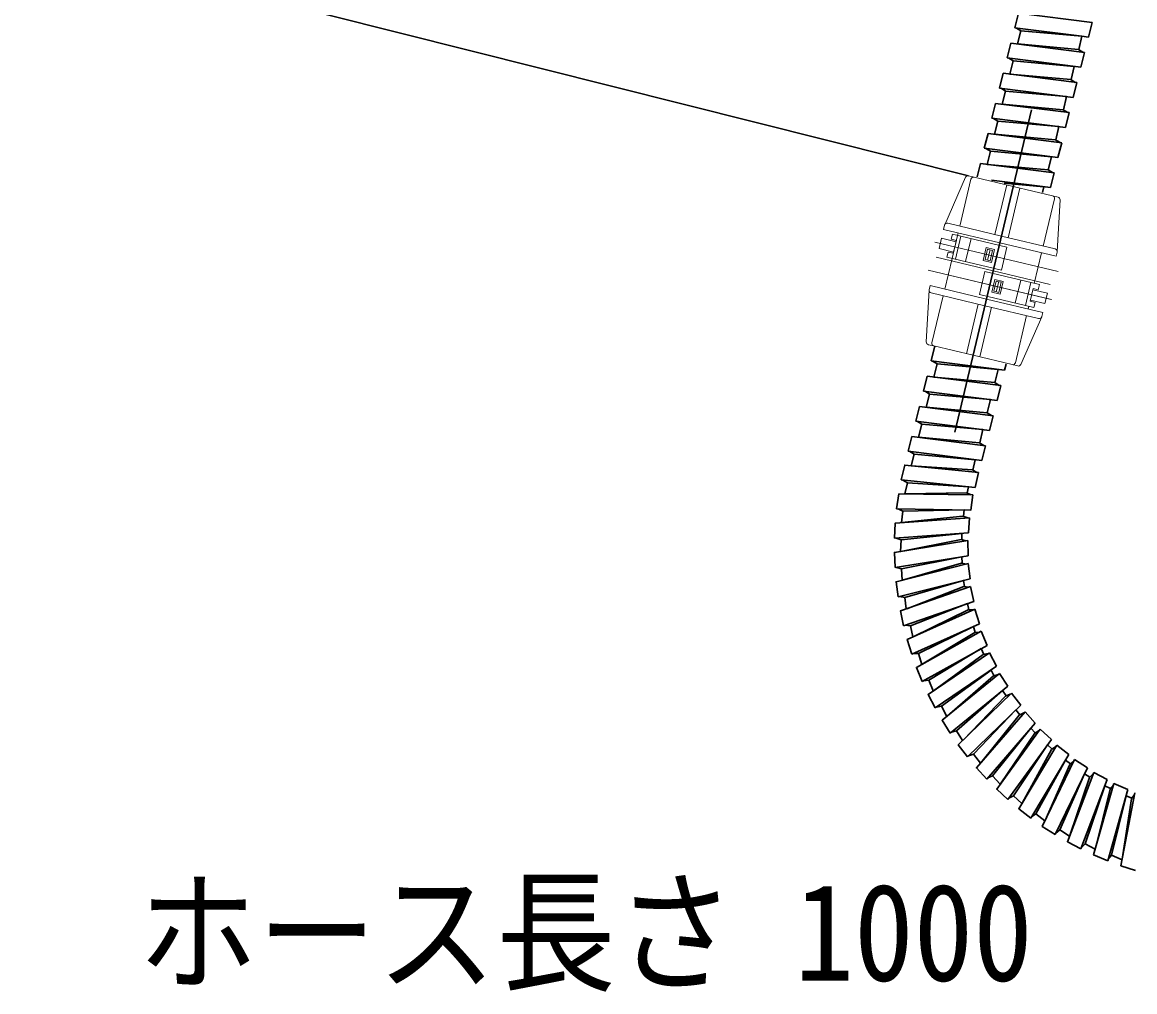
# Model space of a CAD drawing. Units: millimetres at full size, sheet at 1:5; details may follow other scales. Extents: x -1050 to 0, y -742 to 742.
# Drawn here: x -543.1 to -331.7, y -437.9 to -253.6 of the extents above; entities that cross this region are included whole.
import ezdxf
from ezdxf.enums import TextEntityAlignment as Align

# ---------------------------------------------------------------- set-up
doc = ezdxf.new("R2010")
doc.units = ezdxf.units.MM
doc.header["$LTSCALE"] = 5
doc.linetypes.add('DOUBLE_CHAIN2', pattern=[12.8, 9, -1, 0.6, -0.6, 0.6, -1])
doc.linetypes.add('LONG_CHAIN', pattern=[21, 18, -1, 1, -1])
doc.layers.add('0-0_K37531EJV', color=7, linetype='Continuous', lineweight=15)
doc.styles.add('ＭＳ 明朝', font='')
doc.styles.get('ＭＳ 明朝').set_extended_font_data('MS Mincho')

msp = doc.modelspace()

# ---------------------------------------------------------------- linework, layer by layer
at = {"layer": '0-0_K37531EJV', "color": 2, "lineweight": 30}
for p, q in [((-363.305, -282.82), (-543.106, -237.616)), ((-353.823, -251.889), (-354.534, -254.701)), ((-339.829, -253.655), (-353.823, -251.889)), ((-341.79, -256.309), (-354.534, -254.701)), ((-354.223, -254.74), (-353.387, -255.263)), ((-354.02, -257.767), (-353.387, -255.263)), ((-341.79, -256.309), (-353.387, -255.263)), ((-339.829, -253.655), (-340.54, -256.467)), ((-355.27, -257.609), (-355.981, -260.421)), ((-341.276, -259.375), (-355.27, -257.609)), ((-342.424, -258.82), (-354.02, -257.767)), ((-342.389, -258.823), (-341.79, -256.309)), ((-340.54, -256.467), (-341.79, -256.309)), ((-341.586, -259.336), (-342.424, -258.82)), ((-341.276, -259.375), (-341.987, -262.187)), ((-341.987, -262.187), (-355.981, -260.421)), ((-355.67, -260.46), (-354.834, -260.983)), ((-355.467, -263.487), (-354.834, -260.983)), ((-343.236, -262.029), (-354.834, -260.983)), ((-343.835, -264.543), (-343.236, -262.029)), ((-356.716, -263.329), (-357.427, -266.141)), ((-342.722, -265.095), (-356.716, -263.329)), ((-343.871, -264.54), (-355.467, -263.487)), ((-343.433, -267.907), (-357.427, -266.141)), ((-357.117, -266.18), (-356.28, -266.703)), ((-343.033, -265.056), (-343.871, -264.54)), ((-342.722, -265.095), (-343.433, -267.907)), ((-356.913, -269.207), (-356.28, -266.703)), ((-344.683, -267.749), (-356.28, -266.703)), ((-345.282, -270.263), (-344.683, -267.749)), ((-358.163, -269.049), (-358.874, -271.861)), ((-344.169, -270.815), (-358.163, -269.049)), ((-345.318, -270.26), (-356.913, -269.207)), ((-344.48, -270.776), (-345.318, -270.26)), ((-344.88, -273.627), (-358.874, -271.861)), ((-358.563, -271.9), (-357.727, -272.423)), ((-358.36, -274.927), (-357.727, -272.423)), ((-346.129, -273.469), (-357.727, -272.423)), ((-344.169, -270.815), (-344.88, -273.627)), ((-359.609, -274.769), (-360.321, -277.58)), ((-345.615, -276.535), (-359.609, -274.769)), ((-346.728, -275.983), (-346.129, -273.469)), ((-346.764, -275.979), (-358.36, -274.927)), ((-345.926, -276.496), (-346.764, -275.979)), ((-345.615, -276.535), (-346.326, -279.347)), ((-346.326, -279.347), (-360.321, -277.58)), ((-360.01, -277.62), (-359.173, -278.143)), ((-359.807, -280.647), (-359.173, -278.143)), ((-347.576, -279.189), (-359.173, -278.143)), ((-361.056, -280.489), (-361.692, -283.004)), ((-347.062, -282.255), (-361.056, -280.489)), ((-348.211, -281.699), (-359.807, -280.647)), ((-348.175, -281.703), (-347.576, -279.189)), ((-347.373, -282.216), (-348.211, -281.699)), ((-347.062, -282.255), (-347.773, -285.066)), ((-347.773, -285.066), (-358.965, -283.654)), ((-349.022, -284.909), (-356.548, -284.23)), ((-349.274, -285.964), (-349.022, -284.909)), ((-369.782, -315.39), (-370.447, -318.016)), ((-369.736, -315.205), (-369.782, -315.39)), ((-356.452, -319.782), (-370.447, -318.016)), ((-370.136, -318.055), (-369.299, -318.578)), ((-369.933, -321.082), (-369.299, -318.578)), ((-357.702, -319.624), (-369.299, -318.578)), ((-356.162, -318.635), (-356.452, -319.782)), ((-371.182, -320.924), (-371.893, -323.736)), ((-357.188, -322.691), (-371.182, -320.924)), ((-358.337, -322.135), (-369.933, -321.082)), ((-358.301, -322.138), (-357.702, -319.624)), ((-357.499, -322.651), (-358.337, -322.135)), ((-357.188, -322.691), (-357.899, -325.502)), ((-357.899, -325.502), (-371.893, -323.736)), ((-371.582, -323.775), (-370.746, -324.298)), ((-371.379, -326.802), (-370.746, -324.298)), ((-359.149, -325.344), (-370.746, -324.298)), ((-359.748, -327.858), (-359.149, -325.344)), ((-372.629, -326.644), (-373.34, -329.456)), ((-358.635, -328.41), (-372.629, -326.644)), ((-359.783, -327.855), (-371.379, -326.802)), ((-359.346, -331.222), (-373.34, -329.456)), ((-373.029, -329.495), (-372.193, -330.018)), ((-358.945, -328.371), (-359.783, -327.855)), ((-358.635, -328.41), (-359.346, -331.222)), ((-372.826, -332.522), (-372.193, -330.018)), ((-360.595, -331.064), (-372.193, -330.018)), ((-361.194, -333.578), (-360.595, -331.064)), ((-374.075, -332.364), (-374.786, -335.176)), ((-360.081, -334.13), (-374.075, -332.364)), ((-361.23, -333.575), (-372.826, -332.522)), ((-360.392, -334.091), (-361.23, -333.575)), ((-360.792, -336.942), (-374.786, -335.176)), ((-374.476, -335.215), (-373.639, -335.738)), ((-374.197, -337.944), (-373.639, -335.738)), ((-362.042, -336.784), (-373.639, -335.738)), ((-360.081, -334.13), (-360.792, -336.942)), ((-362.577, -338.705), (-374.194, -337.915)), ((-362.509, -338.745), (-362.042, -336.784)), ((-361.728, -339.203), (-362.577, -338.705)), ((-361.416, -339.235), (-362.063, -342.062)), ((-362.063, -342.062), (-376.094, -340.613)), ((-375.782, -340.645), (-374.934, -341.149)), ((-375.421, -343.277), (-374.934, -341.149)), ((-363.316, -341.932), (-374.934, -341.149)), ((-363.567, -343.104), (-363.316, -341.932)), ((-376.579, -343.259), (-376.977, -346.131)), ((-362.475, -343.478), (-376.579, -343.259)), ((-363.678, -343.052), (-375.32, -343.278)), ((-362.789, -343.473), (-363.678, -343.052)), ((-376.664, -346.136), (-375.775, -346.564)), ((-376.075, -348.726), (-375.775, -346.564)), ((-364.133, -346.331), (-375.775, -346.564)), ((-364.281, -347.521), (-364.133, -346.331)), ((-364.396, -347.478), (-375.973, -348.719)), ((-363.473, -347.82), (-364.396, -347.478)), ((-363.161, -347.797), (-363.307, -350.694)), ((-363.307, -350.694), (-377.375, -351.706)), ((-364.563, -350.784), (-376.14, -352.032)), ((-364.607, -351.982), (-364.563, -350.784)), ((-377.063, -351.683), (-376.14, -352.032)), ((-376.25, -354.212), (-376.14, -352.032)), ((-364.725, -351.95), (-376.15, -354.196)), ((-363.776, -352.21), (-364.725, -351.95)), ((-363.467, -352.16), (-363.359, -355.058)), ((-363.359, -355.058), (-377.286, -357.294)), ((-364.603, -355.258), (-376.027, -357.511)), ((-364.663, -356.433), (-375.848, -359.668)), ((-363.694, -356.609), (-364.663, -356.433)), ((-364.542, -356.455), (-364.603, -355.258)), ((-363.391, -356.533), (-363.031, -359.411)), ((-376.977, -357.244), (-376.027, -357.511)), ((-375.946, -359.693), (-376.027, -357.511)), ((-363.031, -359.411), (-376.71, -362.853)), ((-364.252, -359.718), (-375.437, -362.959)), ((-364.21, -360.894), (-375.07, -365.092)), ((-364.087, -360.905), (-364.252, -359.718)), ((-363.23, -360.985), (-364.21, -360.894)), ((-362.934, -360.882), (-362.324, -363.718)), ((-376.406, -362.776), (-375.437, -362.959)), ((-375.166, -365.125), (-375.437, -362.959)), ((-362.324, -363.718), (-375.65, -368.34)), ((-363.514, -364.13), (-374.373, -368.335)), ((-363.369, -365.298), (-373.822, -370.428)), ((-363.246, -365.299), (-363.514, -364.13)), ((-362.385, -365.304), (-363.369, -365.298)), ((-362.099, -365.176), (-361.244, -367.947)), ((-375.354, -368.237), (-374.373, -368.335)), ((-373.914, -370.469), (-374.373, -368.335)), ((-361.244, -367.947), (-374.117, -373.714)), ((-362.394, -368.462), (-372.844, -373.598)), ((-362.147, -369.612), (-372.113, -375.634)), ((-362.025, -369.602), (-362.394, -368.462)), ((-361.166, -369.532), (-362.147, -369.612)), ((-360.893, -369.379), (-359.8, -372.066)), ((-373.831, -373.586), (-372.844, -373.598)), ((-372.201, -375.684), (-372.844, -373.598)), ((-359.8, -372.066), (-372.12, -378.934)), ((-360.9, -372.679), (-370.862, -378.707)), ((-360.554, -373.804), (-369.956, -380.672)), ((-360.433, -373.783), (-360.9, -372.679)), ((-359.584, -373.638), (-360.554, -373.804)), ((-359.324, -373.462), (-358.001, -376.043)), ((-358.001, -376.043), (-369.675, -383.959)), ((-359.043, -376.749), (-368.442, -383.624)), ((-358.601, -377.84), (-367.368, -385.502)), ((-358.482, -377.809), (-359.043, -376.749)), ((-357.649, -377.59), (-358.601, -377.84)), ((-357.406, -377.392), (-355.863, -379.848)), ((-371.846, -378.781), (-370.862, -378.707)), ((-370.04, -380.729), (-370.862, -378.707)), ((-355.863, -379.848), (-366.801, -388.753)), ((-356.839, -380.643), (-365.602, -388.311)), ((-356.303, -381.69), (-364.368, -390.088)), ((-356.187, -381.649), (-356.839, -380.643)), ((-355.376, -381.358), (-356.303, -381.69)), ((-355.152, -381.14), (-353.4, -383.451)), ((-369.416, -383.784), (-368.442, -383.624)), ((-367.446, -385.566), (-368.442, -383.624)), ((-353.4, -383.451), (-363.52, -393.277)), ((-354.304, -384.329), (-362.365, -392.732)), ((-353.567, -385.274), (-354.304, -384.329)), ((-352.579, -384.677), (-350.633, -386.827)), ((-353.678, -385.326), (-360.98, -394.395)), ((-352.784, -384.914), (-353.678, -385.326)), ((-366.558, -388.555), (-365.602, -388.311)), ((-364.441, -390.159), (-365.602, -388.311)), ((-350.633, -386.827), (-359.857, -397.498)), ((-351.456, -387.78), (-358.753, -396.854)), ((-350.746, -388.718), (-357.229, -398.39)), ((-350.64, -388.657), (-351.456, -387.78)), ((-349.891, -388.23), (-350.746, -388.718)), ((-349.708, -387.976), (-347.582, -389.948)), ((-347.582, -389.948), (-355.84, -401.383)), ((-348.319, -390.969), (-354.796, -400.645)), ((-347.429, -391.772), (-348.319, -390.969)), ((-346.56, -391.012), (-344.27, -392.791)), ((-363.295, -393.059), (-362.365, -392.732)), ((-361.046, -394.472), (-362.365, -392.732)), ((-347.53, -391.842), (-353.144, -402.042)), ((-344.27, -392.791), (-351.499, -404.902)), ((-346.721, -391.281), (-347.53, -391.842)), ((-344.915, -393.872), (-350.524, -404.077)), ((-344.053, -394.673), (-348.755, -405.324)), ((-343.958, -394.594), (-344.915, -393.872)), ((-343.296, -394.044), (-344.053, -394.673)), ((-343.159, -393.762), (-340.722, -395.334)), ((-359.652, -397.261), (-358.753, -396.854)), ((-357.288, -398.472), (-358.753, -396.854)), ((-340.722, -395.334), (-346.867, -408.03)), ((-341.271, -396.467), (-345.968, -407.123)), ((-340.342, -397.19), (-344.098, -408.211)), ((-340.255, -397.103), (-341.271, -396.467)), ((-339.643, -396.497), (-340.342, -397.19)), ((-339.531, -396.204), (-336.967, -397.558)), ((-336.967, -397.558), (-341.98, -410.742)), ((-337.414, -398.735), (-341.164, -409.759)), ((-336.426, -399.374), (-339.206, -410.681)), ((-336.346, -399.28), (-337.414, -398.735)), ((-333.031, -399.446), (-336.876, -413.017)), ((-335.79, -398.623), (-336.426, -399.374)), ((-335.704, -398.321), (-333.031, -399.446)), ((-355.656, -401.129), (-354.796, -400.645)), ((-353.196, -402.13), (-354.796, -400.645)), ((-333.374, -400.657), (-336.148, -411.967)), ((-332.334, -401.207), (-334.117, -412.714)), ((-332.263, -401.107), (-333.374, -400.657)), ((-331.766, -400.404), (-332.334, -401.207)), ((-351.338, -404.633), (-350.524, -404.077)), ((-348.8, -405.416), (-350.524, -404.077)), ((-346.731, -407.748), (-345.968, -407.123)), ((-344.134, -408.306), (-345.968, -407.123)), ((-341.869, -410.449), (-341.164, -409.759)), ((-339.233, -410.778), (-341.164, -409.759)), ((-336.79, -412.715), (-336.148, -411.967)), ((-334.136, -412.813), (-336.148, -411.967))]:
    msp.add_line(p, q, dxfattribs=at)
at = {"layer": '0-0_K37531EJV', "color": 2, "linetype": 'LONG_CHAIN', "lineweight": 30}
msp.add_line((-351.329, -270.254), (-365.932, -331.531), dxfattribs=at)
at = {"layer": '0-0_K37531EJV'}
for p, q in [((-363.876, -283.101), (-367.84, -292.128)), ((-363.305, -282.82), (-362.248, -283.072)), ((-362.248, -283.072), (-354.806, -284.845)), ((-362.85, -283.442), (-364.983, -292.392)), ((-358.319, -293.98), (-356.071, -284.544)), ((-354.806, -284.845), (-357.472, -296.032)), ((-354.806, -284.845), (-357.055, -294.281)), ((-354.806, -284.845), (-357.055, -294.281)), ((-355.79, -294.582), (-353.541, -285.146)), ((-354.806, -284.845), (-347.364, -286.619)), ((-349.127, -296.17), (-346.994, -287.221)), ((-346.311, -286.87), (-347.364, -286.619)), ((-345.928, -287.383), (-346.457, -297.228)), ((-357.055, -294.281), (-367.269, -291.847)), ((-365.69, -295.359), (-368.462, -294.698)), ((-366.373, -293.911), (-366.604, -294.884)), ((-365.632, -295.115), (-366.604, -294.884)), ((-356.013, -296.38), (-366.373, -293.911)), ((-365.632, -295.115), (-366.211, -297.547)), ((-364.768, -294.293), (-365.811, -298.671)), ((-363.865, -299.134), (-362.822, -294.757)), ((-357.055, -294.281), (-357.472, -296.032)), ((-357.055, -294.281), (-357.472, -296.032)), ((-357.055, -294.281), (-357.472, -296.032)), ((-357.356, -295.545), (-346.656, -298.095)), ((-357.055, -294.281), (-346.841, -296.715)), ((-367.184, -297.315), (-367.416, -298.288)), ((-366.211, -297.547), (-367.184, -297.315)), ((-360.171, -298.73), (-359.707, -296.784)), ((-359.684, -298.846), (-359.221, -296.9)), ((-356.013, -296.38), (-357.056, -300.757)), ((-349.428, -297.435), (-350.817, -303.265)), ((-346.47, -297.317), (-346.656, -298.095)), ((-367.832, -304.35), (-366.443, -298.52)), ((-357.056, -300.757), (-367.416, -298.288)), ((-360.171, -298.73), (-359.198, -298.962)), ((-361.248, -305.405), (-360.204, -301.028)), ((-360.204, -301.028), (-349.845, -303.497)), ((-358.515, -300.409), (-358.745, -301.375)), ((-358.515, -300.409), (-358.745, -301.375)), ((-358.515, -300.409), (-358.745, -301.375)), ((-370.79, -304.468), (-370.605, -303.689)), ((-359.904, -306.239), (-370.605, -303.689)), ((-357.09, -303.055), (-358.062, -302.823)), ((-357.576, -302.939), (-358.04, -304.885)), ((-357.09, -303.055), (-357.553, -305.001)), ((-353.395, -302.65), (-354.438, -307.028)), ((-352.493, -307.492), (-351.45, -303.114)), ((-351.049, -304.238), (-351.629, -306.669)), ((-351.049, -304.238), (-351.629, -306.669)), ((-350.076, -304.469), (-351.049, -304.238)), ((-349.845, -303.497), (-350.076, -304.469)), ((-370.803, -304.561), (-371.337, -314.406)), ((-360.206, -307.504), (-370.42, -305.07)), ((-368.134, -305.615), (-370.266, -314.564)), ((-359.788, -305.753), (-362.454, -316.94)), ((-361.248, -305.405), (-350.888, -307.874)), ((-360.206, -307.504), (-359.788, -305.753)), ((-351.571, -306.426), (-348.798, -307.087)), ((-361.47, -307.203), (-363.719, -316.638)), ((-360.206, -307.504), (-362.454, -316.94)), ((-358.941, -307.805), (-361.19, -317.241)), ((-349.992, -309.938), (-360.206, -307.504)), ((-351.86, -307.642), (-351.976, -308.129)), ((-350.656, -306.901), (-351.629, -306.669)), ((-350.656, -306.901), (-350.888, -307.874)), ((-354.41, -318.343), (-352.278, -309.393)), ((-349.418, -309.653), (-353.386, -318.679)), ((-369.896, -315.166), (-370.953, -314.914)), ((-362.454, -316.94), (-369.896, -315.166)), ((-355.013, -318.713), (-362.454, -316.94)), ((-355.013, -318.713), (-353.959, -318.964))]:
    msp.add_line(p, q, dxfattribs=at)
at = {"layer": '0-0_K37531EJV', "color": 4, "linetype": 'DOUBLE_CHAIN2'}
for p, q in [((-354.111, -281.927), (-363.15, -319.858)), ((-346.267, -301.015), (-369.72, -295.426)), ((-369.72, -295.426), (-346.267, -301.015)), ((-369.476, -298.308), (-347.784, -303.477)), ((-347.647, -306.333), (-370.994, -300.77)), ((-370.994, -300.77), (-347.54, -306.359))]:
    msp.add_line(p, q, dxfattribs=at)
at = {"layer": '0-0_K37531EJV'}
for points in [[(-357.356, -295.545), (-368.056, -292.996), (-367.871, -292.217)], [(-366.443, -298.52), (-365.4, -294.143), (-365.284, -293.656)], [(-366.153, -297.304), (-368.926, -296.644), (-368.462, -294.698)], [(-359.198, -298.962), (-358.734, -297.016), (-359.707, -296.784)], [(-358.062, -302.823), (-358.526, -304.769), (-357.553, -305.001)], [(-359.904, -306.239), (-349.204, -308.789), (-349.389, -309.568)], [(-351.107, -304.481), (-348.335, -305.141), (-348.798, -307.087)]]:
    msp.add_lwpolyline(points, dxfattribs=at)
for points in [[(-359.941, -296.471), (-360.521, -298.903), (-358.964, -299.274), (-358.385, -296.842)], [(-357.319, -305.313), (-356.74, -302.881), (-358.296, -302.511), (-358.876, -304.942)]]:
    msp.add_lwpolyline(points, close=True, dxfattribs=at)
at = {"layer": '0-0_K37531EJV', "color": 2, "lineweight": 30}
for points in [[(-361.416, -339.235), (-375.447, -337.786), (-376.094, -340.613)], [(-362.475, -343.478), (-362.874, -346.35), (-376.977, -346.131)], [(-363.161, -347.797), (-377.23, -348.81), (-377.375, -351.706)], [(-363.467, -352.16), (-377.393, -354.396), (-377.286, -357.294)], [(-363.391, -356.533), (-377.069, -359.975), (-376.71, -362.853)], [(-362.934, -360.882), (-376.26, -365.505), (-375.65, -368.34)], [(-362.099, -365.176), (-374.971, -370.943), (-374.117, -373.714)], [(-360.893, -369.379), (-373.213, -376.248), (-372.12, -378.934)], [(-359.324, -373.462), (-370.998, -381.379), (-369.675, -383.959)], [(-357.406, -377.392), (-368.344, -386.297), (-366.801, -388.753)], [(-355.152, -381.14), (-365.272, -390.966), (-363.52, -393.277)], [(-352.579, -384.677), (-361.804, -395.348), (-359.857, -397.498)], [(-349.708, -387.976), (-357.966, -399.411), (-355.84, -401.383)], [(-346.56, -391.012), (-353.789, -403.124), (-351.499, -404.902)], [(-343.159, -393.762), (-349.304, -406.458), (-346.867, -408.03)], [(-339.531, -396.204), (-344.545, -409.388), (-341.98, -410.742)], [(-335.704, -398.321), (-339.549, -411.892), (-336.876, -413.017)], [(-331.707, -400.096), (-334.353, -413.951), (-331.592, -414.838)]]:
    msp.add_lwpolyline(points, dxfattribs=at)
at = {"layer": '0-0_K37531EJV'}
for centre, start, end in [((-363.421, -283.306), 76.59602, 155.7463), ((-362.363, -283.558), 76.59602, 166.59602), ((-347.48, -287.105), 346.59602, 76.59602), ((-346.427, -287.356), 356.92091, 76.59602), ((-367.384, -292.333), 76.59602, 166.59602), ((-346.957, -297.201), 346.59602, 76.59602), ((-370.304, -304.583), 166.59602, 177.44575), ((-370.304, -304.583), 177.44575, 256.59602), ((-349.876, -309.452), 256.59602, 336.27114), ((-349.876, -309.452), 336.27114, 346.59602), ((-370.837, -314.428), 177.44575, 256.59602), ((-369.78, -314.68), 166.59602, 256.59602), ((-354.897, -318.227), 256.59602, 346.59602), ((-353.843, -318.478), 256.59602, 336.27114)]:
    msp.add_arc(centre, 0.5, start, end, dxfattribs=at)

# ---------------------------------------------------------------- texts
at = {"layer": '0-0_K37531EJV', "style": 'ＭＳ 明朝', "width": 0.9}
msp.add_text('ホース長さ 1000', height=18.48, dxfattribs=at).set_placement((-521.121, -441.347), align=Align.BOTTOM_LEFT)

doc.saveas('drawing.dxf')
